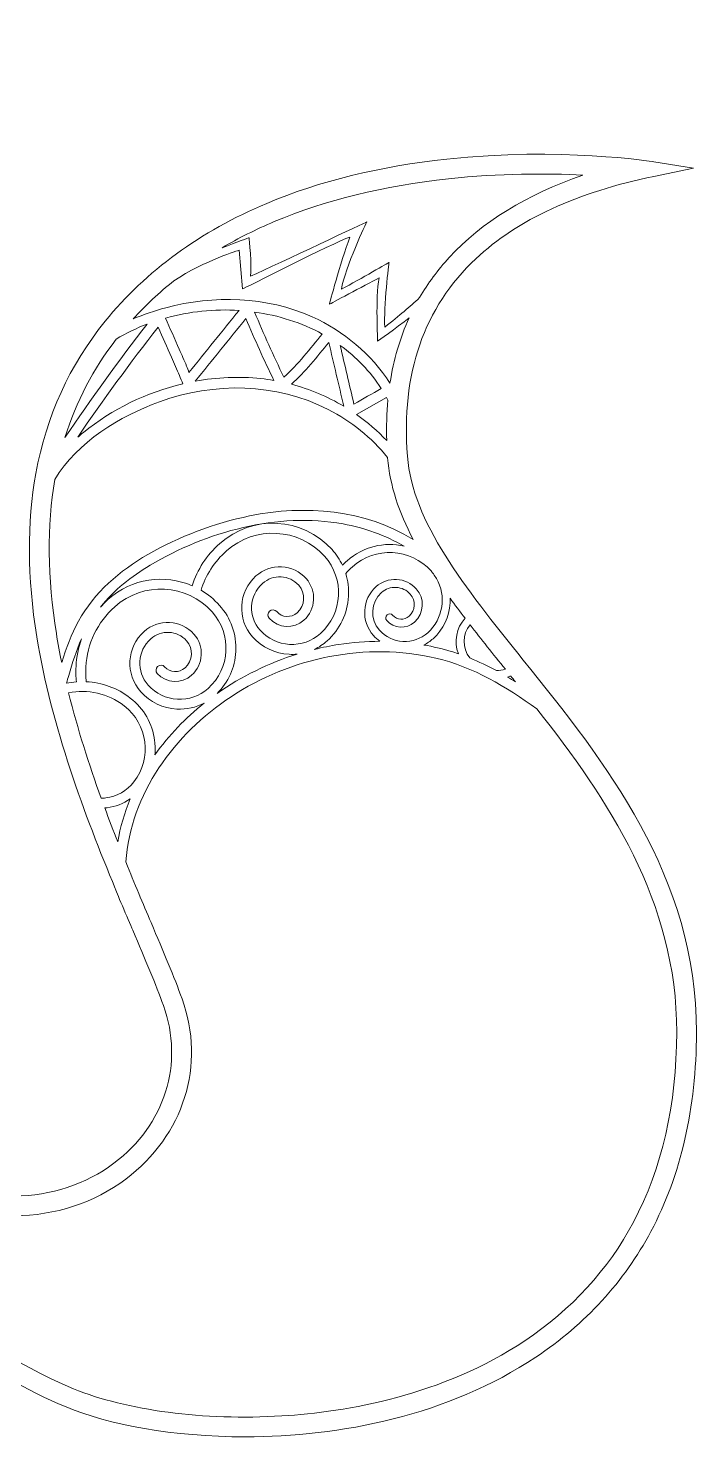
# Model space of a CAD drawing. Header units: millimetres. Extents: x -932 to 1965, y 102 to 615.
# Drawn here: x -136.5 to -1.3, y 102 to 386.9 of the extents above; entities that cross this region are included whole.
import ezdxf

# ---------------------------------------------------------------- set-up
doc = ezdxf.new("R2010")
doc.units = ezdxf.units.MM
doc.header["$MEASUREMENT"] = 0
doc.layers.add('Layer 3', color=7, linetype='Continuous')

msp = doc.modelspace()

# ---------------------------------------------------------------- linework, layer by layer
at = {"layer": 'Layer 3', "lineweight": 0}
for points, knots in [([(-36.4, 259.13), (-48.4, 274.08), (-58.77, 286.98), (-59.82, 300.35), (-61.13, 317.04), (-56.47, 330.49), (-45.98, 340.31), (-37.57, 348.19), (-25.46, 353.79), (-9.97, 356.96), (-9.97, 356.96), (-1.96, 358.59), (-1.96, 358.59), (-1.96, 358.59), (-10.03, 359.91), (-10.03, 359.91), (-10.22, 359.94), (-28.99, 362.92), (-51.86, 360.46), (-65.32, 359.02), (-77.56, 356), (-88.25, 351.5), (-101.68, 345.85), (-112.67, 337.82), (-120.93, 327.65), (-128.12, 318.79), (-132.84, 308.43), (-134.94, 296.87), (-136.74, 286.96), (-136.68, 275.85), (-134.74, 263.83), (-131.8, 245.6), (-124.97, 227.57), (-118.89, 212.93), (-118.87, 212.66), (-116.24, 206.62), (-115.33, 204.46), (-112.83, 198.58), (-110.68, 193.5), (-109.14, 189.24), (-104.93, 177.59), (-108.86, 165.07), (-119.16, 157.34), (-124.83, 153.09), (-131.96, 150.74), (-139.24, 150.73), (-139.24, 150.73), (-139.28, 150.73), (-139.28, 150.73), (-146.83, 150.73), (-154.48, 153.21), (-161.52, 157.9), (-152.81, 164.26), (-146.72, 172.18), (-143.33, 181.6), (-137.37, 198.16), (-139.76, 219.38), (-150.43, 244.66), (-159.11, 265.22), (-171.28, 283.75), (-177.83, 293.7), (-179.98, 296.98), (-181.57, 299.39), (-182.27, 300.7), (-182.21, 303.02), (-182.21, 305.42), (-182.25, 307.91), (-179.45, 306.36), (-176.87, 304.11), (-175.38, 300.84), (-175.38, 300.84), (-174.17, 298.17), (-174.17, 298.17), (-174.17, 298.17), (-172.71, 300.72), (-172.71, 300.72), (-172.56, 300.99), (-169.37, 306.71), (-171.46, 313.85), (-171.46, 313.85), (-162.58, 310.97), (-162.58, 310.97), (-162.58, 310.97), (-163.46, 313.75), (-163.46, 313.75), (-163.7, 314.5), (-168.59, 329.63), (-177.58, 337.05), (-177.58, 337.05), (-161.44, 336.63), (-161.44, 336.63), (-161.44, 336.63), (-162.84, 338.97), (-162.84, 338.97), (-163.02, 339.27), (-166.78, 345.42), (-177.08, 350.71), (-174.14, 351.19), (-171.74, 351.91), (-169.56, 353.18), (-169.56, 353.18), (-167.2, 354.56), (-167.2, 354.56), (-167.2, 354.56), (-177.9, 360.09), (-177.9, 360.09), (-173.87, 360.11), (-169.17, 360.53), (-166.96, 362.15), (-166.96, 362.15), (-164.22, 364.16), (-164.22, 364.16), (-164.22, 364.16), (-167.55, 364.83), (-167.55, 364.83), (-167.68, 364.85), (-177.34, 366.8), (-183.85, 369.14), (-161.93, 372.42), (-146.6, 377.17), (-146.44, 377.22), (-146.44, 377.22), (-141.65, 378.71), (-141.65, 378.71), (-141.65, 378.71), (-152.25, 381.74), (-152.25, 381.74), (-147.65, 383.83), (-142.81, 387.31), (-139.16, 390.23), (-139.06, 390.3), (-129.39, 398.15), (-129.04, 400.17), (-128.93, 400.8), (-129.21, 401.43), (-129.75, 401.76), (-130.74, 402.37), (-131.68, 401.67), (-132.5, 401.05), (-135.63, 398.7), (-145.97, 400.89), (-154.16, 403.47), (-151.15, 404.41), (-147.62, 406.06), (-145.66, 408.86), (-144.99, 409.82), (-144.25, 410.32), (-143.41, 410.4), (-141.84, 410.54), (-140.1, 409.19), (-139.56, 408.66), (-139.56, 408.66), (-134.6, 403.7), (-134.6, 403.7), (-134.6, 403.7), (-137.1, 410.25), (-137.1, 410.25), (-139.66, 416.98), (-143.62, 420.41), (-146.36, 422.07), (-134.16, 428.91), (-133.57, 442.11), (-133.55, 442.71), (-133.55, 442.71), (-133.5, 444.26), (-133.5, 444.26), (-133.5, 444.26), (-138.68, 444.26), (-138.68, 444.26), (-123.86, 456.31), (-120.54, 479.25), (-120.26, 481.42), (-106.05, 529.49), (-104.74, 541.47), (-107.28, 545.91), (-107.98, 547.14), (-109.04, 547.92), (-110.52, 548.28), (-123.37, 551.5), (-137.91, 544.21), (-147.85, 537.53), (-155.56, 532.35), (-161.77, 526.75), (-164.99, 523.56), (-164.91, 524.9), (-164.78, 526.5), (-164.63, 527.93), (-164.63, 527.93), (-163.93, 534.54), (-163.93, 534.54), (-163.93, 534.54), (-171.19, 522.68), (-171.19, 522.68), (-171.19, 522.68), (-177.22, 539.68), (-177.22, 539.68), (-177.22, 539.68), (-178.43, 534.86), (-178.43, 534.86), (-178.98, 532.66), (-179.7, 530.19), (-180.31, 528.38), (-185.93, 546.39), (-193.21, 550.45), (-193.53, 550.62), (-193.53, 550.62), (-195.64, 551.74), (-195.64, 551.74), (-195.64, 551.74), (-195.73, 549.35), (-195.73, 549.35), (-195.77, 548.47), (-196.08, 546.44), (-197.08, 545.04), (-201.88, 556.15), (-209.35, 561.18), (-209.68, 561.4), (-209.68, 561.4), (-210.96, 562.24), (-210.96, 562.24), (-210.96, 562.24), (-216.04, 554.19), (-216.04, 554.19), (-216.04, 554.19), (-221.67, 570.14), (-221.67, 570.14), (-221.67, 570.14), (-233.76, 559.5), (-233.76, 559.5), (-233.76, 559.5), (-235.45, 567.07), (-235.45, 567.07), (-235.45, 567.07), (-236.65, 567.07), (-236.65, 567.07), (-237.02, 567.07), (-245.18, 566.98), (-253.12, 559.43), (-252.88, 561.43), (-252.38, 564.26), (-251.83, 566.73), (-251.83, 566.73), (-251.45, 568.46), (-251.45, 568.46), (-251.45, 568.46), (-253.22, 568.55), (-253.22, 568.55), (-253.53, 568.57), (-260.49, 568.8), (-271.98, 560.03), (-273.51, 570.89), (-280.23, 608.41), (-290.76, 613.34), (-294.36, 615.02), (-298.38, 612.59), (-301.84, 609.99), (-302.49, 609.5), (-303.17, 608.94), (-303.85, 608.34), (-311.3, 601.73), (-319.71, 588.76), (-327.69, 575.73), (-339.94, 555.71), (-341.56, 529.21), (-341.72, 519.72), (-341.72, 519.72), (-349.21, 526.77), (-349.21, 526.77), (-349.21, 526.77), (-350.01, 524.68), (-350.01, 524.68), (-352.21, 518.9), (-351.94, 509.75), (-351.74, 503.07), (-351.68, 501.22), (-351.62, 499.21), (-351.65, 497.77), (-356.1, 501.61), (-364.76, 502.88), (-365.16, 502.94), (-365.16, 502.94), (-367.98, 503.34), (-367.98, 503.34), (-367.98, 503.34), (-366.72, 500.79), (-366.72, 500.79), (-366.7, 500.74), (-364.41, 496.04), (-364.41, 488.96), (-364.41, 486.06), (-363.43, 482.97), (-362.57, 480.25), (-361.74, 477.61), (-360.8, 474.62), (-361.52, 473.57), (-361.86, 473.07), (-362.78, 472.91), (-363.5, 472.87), (-370.65, 472.41), (-381.52, 482.24), (-381.63, 482.34), (-381.63, 482.34), (-384.25, 484.74), (-384.25, 484.74), (-384.25, 484.74), (-384.14, 481.18), (-384.14, 481.18), (-383.7, 467.6), (-379.11, 459.93), (-372.41, 451.96), (-374.14, 452.63), (-376.2, 453.55), (-378.02, 454.46), (-378.02, 454.46), (-382.12, 456.52), (-382.12, 456.52), (-382.12, 456.52), (-380.03, 452.44), (-380.03, 452.44), (-379.7, 451.79), (-371.76, 436.55), (-353.95, 418.74), (-353.44, 418.23), (-352.92, 417.72), (-352.4, 417.21), (-355.24, 416.99), (-359.74, 417.35), (-363.32, 421), (-363.32, 421), (-367.36, 425.12), (-367.36, 425.12), (-367.36, 425.12), (-365.84, 419.56), (-365.84, 419.56), (-365.73, 419.15), (-363.59, 411.56), (-358.23, 406.83), (-360.07, 406.76), (-362.01, 406.6), (-363.41, 406.24), (-363.41, 406.24), (-364.99, 405.83), (-364.99, 405.83), (-364.99, 405.83), (-364.45, 404.29), (-364.45, 404.29), (-364.32, 403.92), (-363.62, 402.34), (-360.51, 399.94), (-365.1, 399.71), (-371.6, 398.86), (-374.76, 396.04), (-376.44, 394.54), (-377.56, 393.36), (-378.46, 392.42), (-379.93, 390.86), (-380.54, 390.21), (-382.02, 389.84), (-382.02, 389.84), (-384.52, 389.22), (-384.52, 389.22), (-384.52, 389.22), (-382.73, 387.35), (-382.73, 387.35), (-382.57, 387.17), (-379.92, 384.48), (-375.17, 383.13), (-377.81, 381.74), (-380.28, 379.63), (-381.45, 376.46), (-381.45, 376.46), (-381.97, 375.06), (-381.97, 375.06), (-381.97, 375.06), (-380.58, 374.53), (-380.58, 374.53), (-380.29, 374.42), (-379.08, 373.98), (-377.48, 373.6), (-380.52, 371.81), (-383.7, 368.98), (-385.28, 364.61), (-388.1, 356.8), (-393.68, 356), (-393.9, 355.97), (-393.9, 355.97), (-401.29, 355.15), (-401.29, 355.15), (-401.29, 355.15), (-394.16, 353.04), (-394.16, 353.04), (-393.34, 352.8), (-388, 351.27), (-383.24, 351.03), (-386.07, 348.3), (-389.57, 343.94), (-390.76, 338.27), (-390.76, 338.27), (-391.18, 336.27), (-391.18, 336.27), (-391.18, 336.27), (-389.15, 336.46), (-389.15, 336.46), (-388.97, 336.48), (-385.48, 336.84), (-381.67, 338.85), (-382.48, 332.33), (-383.28, 317.9), (-376.14, 309.38), (-376.14, 309.38), (-374.2, 307.06), (-374.2, 307.06), (-374.2, 307.06), (-372.29, 315.46), (-372.29, 315.46), (-371.4, 312.91), (-370.16, 309.64), (-368.54, 306.09), (-373.3, 272.88), (-364.41, 241.4), (-356.55, 213.61), (-349.63, 189.11), (-343.65, 167.93), (-347.52, 149.8), (-352.04, 145.12), (-359.14, 136.68), (-358.34, 130.44), (-358.09, 128.47), (-357.03, 126.87), (-355.3, 125.83), (-352.26, 124), (-349.63, 124.01), (-347.68, 124.65), (-347.81, 122.06), (-347.44, 118.54), (-344.98, 116.36), (-342.3, 113.99), (-337.94, 113.88), (-332.03, 116.03), (-330.44, 114.78), (-326.43, 112.08), (-321.41, 112.08), (-320.75, 112.08), (-320.06, 112.13), (-319.36, 112.23), (-314.11, 113.02), (-309.49, 116.81), (-305.65, 123.49), (-301.15, 130.41), (-300.18, 137.67), (-300.72, 147.07), (-299.36, 147.07), (-298, 147), (-297.24, 146.95), (-297.29, 145.91), (-297.34, 144.87), (-297.37, 143.83), (-297.52, 139.66), (-297.53, 135.19), (-297.27, 130.89), (-297.28, 130.78), (-297.27, 130.69), (-297.26, 130.6), (-296.66, 120.96), (-294.69, 112.25), (-289.81, 109.97), (-286.9, 108.61), (-284.34, 107.93), (-282.15, 107.93), (-280.79, 107.93), (-279.58, 108.2), (-278.51, 108.73), (-277.24, 109.36), (-276.38, 110.31), (-275.84, 111.19), (-272.59, 109.85), (-264.68, 107.66), (-257.39, 114.05), (-255.26, 113.36), (-249.95, 112), (-246.53, 114.53), (-244.3, 116.16), (-243.35, 118.99), (-243.69, 122.93), (-244.26, 129.61), (-246.2, 132.65), (-247.61, 134.87), (-248.93, 136.93), (-249.65, 138.07), (-248.88, 141.32), (-248.82, 141.56), (-248.7, 141.96), (-248.47, 142.58), (-246.8, 142.52), (-244.8, 142.41), (-242.57, 142.29), (-241.71, 142.24), (-240.81, 142.19), (-239.89, 142.14), (-239.49, 140.27), (-238.47, 136.48), (-236.16, 132.43), (-232, 125.13), (-225.55, 120.44), (-217.5, 118.84), (-216.44, 117.62), (-213.34, 114.75), (-207.77, 114.75), (-205.62, 114.75), (-203.11, 115.17), (-200.21, 116.28), (-195.9, 114.8), (-189.83, 114.23), (-185.17, 119.72), (-183.66, 120.41), (-178.13, 123.33), (-177.33, 129.08), (-176.63, 134.16), (-179.86, 139.78), (-186.94, 145.81), (-186.77, 145.86), (-186.59, 145.91), (-186.41, 145.96), (-183.93, 146.73), (-181.56, 147.55), (-179.28, 148.44), (-177.65, 146.22), (-173.19, 140.46), (-166.24, 133.62), (-158.19, 125.68), (-145.16, 114.81), (-128.84, 108.05), (-120.27, 104.49), (-107.21, 102.01), (-92.62, 102.01), (-73.42, 102.01), (-51.59, 106.31), (-33.86, 118.13), (-23.86, 124.8), (-16.03, 133.35), (-10.59, 143.55), (-4.5, 154.97), (-1.4, 168.52), (-1.37, 183.83), (-1.31, 215.45), (-19.95, 238.66), (-36.4, 259.13)], [0, 0, 0, 0, 1, 1, 1, 2, 2, 2, 3, 3, 3, 4, 4, 4, 5, 5, 5, 6, 6, 6, 7, 7, 7, 8, 8, 8, 9, 9, 9, 10, 10, 10, 11, 11, 11, 12, 12, 12, 13, 13, 13, 14, 14, 14, 15, 15, 15, 16, 16, 16, 17, 17, 17, 18, 18, 18, 19, 19, 19, 20, 20, 20, 21, 21, 21, 22, 22, 22, 23, 23, 23, 24, 24, 24, 25, 25, 25, 26, 26, 26, 27, 27, 27, 28, 28, 28, 29, 29, 29, 30, 30, 30, 31, 31, 31, 32, 32, 32, 33, 33, 33, 34, 34, 34, 35, 35, 35, 36, 36, 36, 37, 37, 37, 38, 38, 38, 39, 39, 39, 40, 40, 40, 41, 41, 41, 42, 42, 42, 43, 43, 43, 44, 44, 44, 45, 45, 45, 46, 46, 46, 47, 47, 47, 48, 48, 48, 49, 49, 49, 50, 50, 50, 51, 51, 51, 52, 52, 52, 53, 53, 53, 54, 54, 54, 55, 55, 55, 56, 56, 56, 57, 57, 57, 58, 58, 58, 59, 59, 59, 60, 60, 60, 61, 61, 61, 62, 62, 62, 63, 63, 63, 64, 64, 64, 65, 65, 65, 66, 66, 66, 67, 67, 67, 68, 68, 68, 69, 69, 69, 70, 70, 70, 71, 71, 71, 72, 72, 72, 73, 73, 73, 74, 74, 74, 75, 75, 75, 76, 76, 76, 77, 77, 77, 78, 78, 78, 79, 79, 79, 80, 80, 80, 81, 81, 81, 82, 82, 82, 83, 83, 83, 84, 84, 84, 85, 85, 85, 86, 86, 86, 87, 87, 87, 88, 88, 88, 89, 89, 89, 90, 90, 90, 91, 91, 91, 92, 92, 92, 93, 93, 93, 94, 94, 94, 95, 95, 95, 96, 96, 96, 97, 97, 97, 98, 98, 98, 99, 99, 99, 100, 100, 100, 101, 101, 101, 102, 102, 102, 103, 103, 103, 104, 104, 104, 105, 105, 105, 106, 106, 106, 107, 107, 107, 108, 108, 108, 109, 109, 109, 110, 110, 110, 111, 111, 111, 112, 112, 112, 113, 113, 113, 114, 114, 114, 115, 115, 115, 116, 116, 116, 117, 117, 117, 118, 118, 118, 119, 119, 119, 120, 120, 120, 121, 121, 121, 122, 122, 122, 123, 123, 123, 124, 124, 124, 125, 125, 125, 126, 126, 126, 127, 127, 127, 128, 128, 128, 129, 129, 129, 130, 130, 130, 131, 131, 131, 132, 132, 132, 133, 133, 133, 134, 134, 134, 135, 135, 135, 136, 136, 136, 137, 137, 137, 138, 138, 138, 139, 139, 139, 140, 140, 140, 141, 141, 141, 142, 142, 142, 143, 143, 143, 144, 144, 144, 145, 145, 145, 146, 146, 146, 147, 147, 147, 148, 148, 148, 149, 149, 149, 150, 150, 150, 151, 151, 151, 152, 152, 152, 153, 153, 153, 154, 154, 154, 155, 155, 155, 156, 156, 156, 157, 157, 157, 158, 158, 158, 159, 159, 159, 160, 160, 160, 161, 161, 161, 162, 162, 162, 163, 163, 163, 164, 164, 164, 165, 165, 165, 166, 166, 166, 167, 167, 167, 168, 168, 168, 169, 169, 169, 170, 170, 170, 171, 171, 171, 172, 172, 172, 173, 173, 173, 174, 174, 174, 175, 175, 175, 176, 176, 176, 177, 177, 177, 178, 178, 178, 179, 179, 179, 180, 180, 180, 181, 181, 181, 182, 182, 182, 182]), ([(-86.74, 347.8), (-76.42, 352.15), (-64.57, 355.07), (-51.51, 356.48), (-41.11, 357.6), (-31.59, 357.57), (-24.32, 357.21), (-35.71, 353.29), (-44.79, 347.69), (-51.36, 340.55), (-53.67, 338.03), (-55.67, 335.33), (-57.35, 332.44), (-59.37, 330.54), (-61.37, 328.9), (-64.4, 326.45), (-64.65, 330.45), (-63.54, 339.55), (-63.54, 339.55), (-63.54, 339.55), (-69.26, 336.22), (-73.15, 334.14), (-72.46, 338.43), (-68.04, 347.75), (-68.04, 347.75), (-68.04, 347.75), (-85.64, 339.41), (-91.52, 336.77), (-91.29, 338.58), (-91.8, 344.55), (-91.8, 344.55), (-91.8, 344.55), (-94.39, 343.66), (-97.28, 342.53), (-93.97, 344.47), (-90.45, 346.23), (-86.74, 347.8)], [0, 0, 0, 0, 1, 1, 1, 2, 2, 2, 3, 3, 3, 4, 4, 4, 5, 5, 5, 6, 6, 6, 7, 7, 7, 8, 8, 8, 9, 9, 9, 10, 10, 10, 11, 11, 11, 12, 12, 12, 12]), ([(-107.06, 335.81), (-100.64, 340.05), (-93.86, 342.01), (-93.86, 342.01), (-93.86, 342.01), (-93.13, 334.18), (-93.13, 334.18), (-93.13, 334.18), (-74.76, 343.54), (-71.45, 344.66), (-73.41, 339.49), (-75.57, 331.11), (-75.57, 331.11), (-75.57, 331.11), (-68.52, 334.83), (-65.56, 336.46), (-66.27, 332.23), (-65.84, 323.65), (-65.84, 323.65), (-65.84, 323.65), (-62.15, 326.23), (-59.46, 328.36), (-61.32, 324.27), (-62.62, 319.86), (-63.34, 315.13), (-67.14, 321), (-72.65, 325.65), (-79.07, 328.54), (-88.32, 332.72), (-98.95, 332.99), (-108.67, 330.38), (-110.91, 329.78), (-113.12, 329.03), (-115.25, 328.11), (-112.75, 330.86), (-110.01, 333.43), (-107.06, 335.81)], [0, 0, 0, 0, 1, 1, 1, 2, 2, 2, 3, 3, 3, 4, 4, 4, 5, 5, 5, 6, 6, 6, 7, 7, 7, 8, 8, 8, 9, 9, 9, 10, 10, 10, 11, 11, 11, 12, 12, 12, 12]), ([(-105.95, 321.99), (-106.87, 324.09), (-107.8, 326.2), (-108.72, 328.3), (-103.91, 329.65), (-98.84, 330.16), (-93.86, 329.84), (-97.24, 325.66), (-100.61, 321.48), (-103.98, 317.3), (-104.14, 317.77), (-104.29, 318.24), (-104.45, 318.59), (-104.95, 319.72), (-105.45, 320.86), (-105.95, 321.99)], [0, 0, 0, 0, 1, 1, 1, 2, 2, 2, 3, 3, 3, 4, 4, 4, 5, 5, 5, 5]), ([(-92.46, 328.21), (-90.7, 323.98), (-88.82, 319.81), (-86.82, 315.69), (-87.69, 315.84), (-88.56, 315.97), (-89.44, 316.06), (-93.84, 316.53), (-98.31, 316.32), (-102.7, 315.52), (-99.28, 319.75), (-95.87, 323.98), (-92.46, 328.21)], [0, 0, 0, 0, 1, 1, 1, 2, 2, 2, 3, 3, 3, 4, 4, 4, 4]), ([(-90.72, 329.51), (-85.89, 328.85), (-81.22, 327.37), (-77.03, 325.07), (-79.5, 322.15), (-81.9, 318.86), (-84.81, 316.37), (-86.91, 320.69), (-88.88, 325.07), (-90.72, 329.51)], [0, 0, 0, 0, 1, 1, 1, 2, 2, 2, 3, 3, 3, 3]), ([(-118.68, 324.04), (-116.68, 325.24), (-114.58, 326.26), (-112.4, 327.09), (-118.22, 319.63), (-123.77, 311.97), (-129.05, 304.12), (-126.79, 311.4), (-123.31, 318.07), (-118.68, 324.04)], [0, 0, 0, 0, 1, 1, 1, 2, 2, 2, 3, 3, 3, 3]), ([(-105.2, 315), (-112.55, 313.27), (-119.54, 309.88), (-125.33, 305.16), (-125.72, 304.84), (-126.1, 304.52), (-126.48, 304.19), (-121.32, 311.79), (-115.89, 319.22), (-110.21, 326.45), (-109.32, 324.43), (-108.43, 322.4), (-107.54, 320.37), (-106.99, 319.14), (-106.45, 317.9), (-105.91, 316.66), (-105.67, 316.12), (-105.46, 315.55), (-105.2, 315)], [0, 0, 0, 0, 1, 1, 1, 2, 2, 2, 3, 3, 3, 4, 4, 4, 5, 5, 5, 6, 6, 6, 6]), ([(-75.7, 323.36), (-74.7, 319.06), (-73.7, 314.77), (-72.69, 310.47), (-75.99, 312.43), (-79.56, 313.93), (-83.27, 314.91), (-80.47, 317.39), (-78.11, 320.49), (-75.7, 323.36)], [0, 0, 0, 0, 1, 1, 1, 2, 2, 2, 3, 3, 3, 3]), ([(-73.41, 322.78), (-70.17, 320.44), (-67.34, 317.53), (-65.11, 314.04), (-66.95, 313), (-68.79, 311.95), (-70.63, 310.91), (-71.56, 314.87), (-72.48, 318.82), (-73.41, 322.78)], [0, 0, 0, 0, 1, 1, 1, 2, 2, 2, 3, 3, 3, 3]), ([(-130.79, 264.47), (-132.62, 275.83), (-132.72, 286.32), (-131.09, 295.66), (-126.56, 303.23), (-117.94, 308.47), (-109.94, 311.37), (-98.84, 315.38), (-86.42, 315.24), (-75.82, 309.81), (-71.17, 307.42), (-67.07, 304.13), (-63.81, 300.08), (-63.81, 300.06), (-63.81, 300.05), (-63.81, 300.03), (-63.37, 294.41), (-61.5, 288.98), (-58.67, 283.53), (-68.37, 289.51), (-80.53, 290.59), (-91.71, 288.28), (-98.88, 286.79), (-105.94, 284.13), (-112.3, 280.48), (-117.98, 277.21), (-123.13, 272.81), (-126.31, 266.99), (-127.75, 264.35), (-128.81, 261.5), (-129.71, 258.61), (-130.11, 260.56), (-130.48, 262.52), (-130.79, 264.47)], [0, 0, 0, 0, 1, 1, 1, 2, 2, 2, 3, 3, 3, 4, 4, 4, 5, 5, 5, 6, 6, 6, 7, 7, 7, 8, 8, 8, 9, 9, 9, 10, 10, 10, 11, 11, 11, 11]), ([(-64, 303.51), (-65.84, 305.48), (-67.89, 307.25), (-70.1, 308.79), (-70.1, 308.79), (-64.03, 312.22), (-64.03, 312.22), (-63.94, 312.06), (-63.85, 311.89), (-63.77, 311.72), (-64.01, 309.07), (-64.09, 306.34), (-64, 303.51)], [0, 0, 0, 0, 1, 1, 1, 2, 2, 2, 3, 3, 3, 4, 4, 4, 4]), ([(-121.86, 269.85), (-119.12, 273.27), (-115.61, 276.05), (-111.83, 278.3), (-100.46, 285.08), (-86.03, 289.08), (-72.83, 286.66), (-68.48, 285.86), (-64.29, 284.37), (-60.5, 282.16), (-64.45, 283.07), (-68.77, 282.12), (-72.01, 279.21), (-72.34, 278.92), (-72.65, 278.61), (-72.95, 278.29), (-73.49, 279.43), (-74.19, 280.49), (-75.05, 281.46), (-80.98, 288.06), (-91.17, 288.62), (-97.77, 282.69), (-100.39, 280.35), (-102.29, 277.42), (-103.36, 274.17), (-108.89, 276.55), (-115.54, 275.68), (-120.31, 271.41), (-120.86, 270.92), (-121.37, 270.39), (-121.86, 269.85)], [0, 0, 0, 0, 1, 1, 1, 2, 2, 2, 3, 3, 3, 4, 4, 4, 5, 5, 5, 6, 6, 6, 7, 7, 7, 8, 8, 8, 9, 9, 9, 10, 10, 10, 10]), ([(-87.76, 267.57), (-85.93, 265.53), (-82.79, 265.36), (-80.75, 267.19), (-78.31, 269.38), (-78.1, 273.15), (-80.29, 275.59), (-81.57, 277.02), (-83.33, 277.86), (-85.25, 277.97), (-87.17, 278.07), (-89.01, 277.42), (-90.44, 276.14), (-94.02, 272.93), (-94.32, 267.4), (-91.11, 263.82), (-89.21, 261.7), (-86.6, 260.44), (-83.75, 260.29), (-83.19, 260.26), (-82.63, 260.27), (-82.08, 260.33), (-87.85, 258.53), (-93.35, 255.84), (-98.29, 252.37), (-96.02, 254.63), (-94.68, 257.61), (-94.51, 260.83), (-94.32, 264.28), (-95.49, 267.61), (-97.8, 270.18), (-98.91, 271.42), (-100.18, 272.45), (-101.54, 273.25), (-100.59, 276.28), (-98.85, 279.02), (-96.42, 281.19), (-90.65, 286.37), (-81.74, 285.88), (-76.56, 280.11), (-72.49, 275.57), (-72.87, 268.57), (-77.41, 264.5), (-79.12, 262.96), (-81.34, 262.18), (-83.64, 262.3), (-85.95, 262.43), (-88.07, 263.45), (-89.61, 265.16), (-92.08, 267.92), (-91.85, 272.17), (-89.09, 274.64), (-88.06, 275.56), (-86.74, 276.03), (-85.36, 275.95), (-83.98, 275.88), (-82.72, 275.27), (-81.8, 274.24), (-80.35, 272.63), (-80.48, 270.14), (-82.1, 268.69), (-83.31, 267.61), (-85.17, 267.71), (-86.25, 268.92), (-86.63, 269.33), (-87.26, 269.37), (-87.68, 268.99), (-88.09, 268.62), (-88.13, 267.98), (-87.76, 267.57)], [0, 0, 0, 0, 1, 1, 1, 2, 2, 2, 3, 3, 3, 4, 4, 4, 5, 5, 5, 6, 6, 6, 7, 7, 7, 8, 8, 8, 9, 9, 9, 10, 10, 10, 11, 11, 11, 12, 12, 12, 13, 13, 13, 14, 14, 14, 15, 15, 15, 16, 16, 16, 17, 17, 17, 18, 18, 18, 19, 19, 19, 20, 20, 20, 21, 21, 21, 22, 22, 22, 23, 23, 23, 23]), ([(-55.04, 277.14), (-54.86, 276.95), (-54.7, 276.75), (-54.55, 276.54), (-54.35, 276.24), (-54.15, 275.93), (-53.94, 275.63), (-51.92, 272.09), (-52.56, 267.48), (-55.72, 264.65), (-57.09, 263.42), (-58.86, 262.79), (-60.71, 262.89), (-62.55, 263), (-64.25, 263.81), (-65.48, 265.18), (-67.46, 267.39), (-67.27, 270.79), (-65.07, 272.77), (-64.25, 273.5), (-63.19, 273.88), (-62.08, 273.82), (-60.98, 273.76), (-59.97, 273.27), (-59.23, 272.45), (-58.07, 271.16), (-58.18, 269.16), (-59.47, 268.01), (-60.44, 267.14), (-61.93, 267.22), (-62.8, 268.19), (-63.1, 268.52), (-63.61, 268.55), (-63.94, 268.25), (-64.27, 267.95), (-64.3, 267.44), (-64, 267.11), (-62.54, 265.48), (-60.02, 265.34), (-58.39, 266.8), (-56.44, 268.56), (-56.27, 271.57), (-58.03, 273.53), (-59.05, 274.67), (-60.46, 275.35), (-62, 275.43), (-63.53, 275.51), (-65, 274.99), (-66.15, 273.97), (-69.01, 271.4), (-69.26, 266.97), (-66.68, 264.1), (-66.28, 263.66), (-65.84, 263.26), (-65.37, 262.92), (-68.16, 262.91), (-70.94, 262.7), (-73.69, 262.27), (-75.35, 262.02), (-77, 261.68), (-78.64, 261.28), (-77.71, 261.72), (-76.84, 262.29), (-76.06, 263), (-73.46, 265.33), (-71.92, 268.53), (-71.73, 272.02), (-71.65, 273.59), (-71.84, 275.14), (-72.3, 276.6), (-71.88, 277.1), (-71.43, 277.57), (-70.94, 278.01), (-66.31, 282.15), (-59.18, 281.76), (-55.04, 277.14)], [0, 0, 0, 0, 1, 1, 1, 2, 2, 2, 3, 3, 3, 4, 4, 4, 5, 5, 5, 6, 6, 6, 7, 7, 7, 8, 8, 8, 9, 9, 9, 10, 10, 10, 11, 11, 11, 12, 12, 12, 13, 13, 13, 14, 14, 14, 15, 15, 15, 16, 16, 16, 17, 17, 17, 18, 18, 18, 19, 19, 19, 20, 20, 20, 21, 21, 21, 22, 22, 22, 23, 23, 23, 24, 24, 24, 25, 25, 25, 25]), ([(-110.39, 256.42), (-108.58, 254.4), (-105.46, 254.23), (-103.44, 256.04), (-101.02, 258.21), (-100.82, 261.95), (-102.99, 264.37), (-104.26, 265.79), (-106.01, 266.62), (-107.91, 266.73), (-109.8, 266.83), (-111.63, 266.19), (-113.05, 264.92), (-116.6, 261.73), (-116.9, 256.25), (-113.71, 252.7), (-111.83, 250.6), (-109.24, 249.36), (-106.42, 249.21), (-104.47, 249.1), (-102.58, 249.52), (-100.9, 250.42), (-104.68, 247.41), (-108.06, 243.91), (-110.87, 239.98), (-110.79, 240.92), (-110.8, 241.87), (-110.92, 242.83), (-111.36, 246.26), (-113.1, 249.32), (-115.84, 251.44), (-118.5, 253.5), (-121.61, 254.58), (-124.74, 254.74), (-124.85, 255.72), (-124.88, 256.72), (-124.83, 257.72), (-124.57, 262.43), (-122.49, 266.77), (-118.98, 269.92), (-113.25, 275.05), (-104.42, 274.57), (-99.29, 268.85), (-95.26, 264.35), (-95.63, 257.41), (-100.13, 253.38), (-101.83, 251.85), (-104.03, 251.08), (-106.31, 251.2), (-108.6, 251.33), (-110.69, 252.33), (-112.22, 254.04), (-114.67, 256.77), (-114.44, 260.98), (-111.71, 263.43), (-110.69, 264.34), (-109.38, 264.8), (-108.01, 264.73), (-106.65, 264.66), (-105.39, 264.05), (-104.48, 263.03), (-103.05, 261.43), (-103.18, 258.97), (-104.78, 257.53), (-105.98, 256.46), (-107.83, 256.56), (-108.9, 257.76), (-109.27, 258.17), (-109.9, 258.2), (-110.31, 257.83), (-110.72, 257.46), (-110.76, 256.83), (-110.39, 256.42)], [0, 0, 0, 0, 1, 1, 1, 2, 2, 2, 3, 3, 3, 4, 4, 4, 5, 5, 5, 6, 6, 6, 7, 7, 7, 8, 8, 8, 9, 9, 9, 10, 10, 10, 11, 11, 11, 12, 12, 12, 13, 13, 13, 14, 14, 14, 15, 15, 15, 16, 16, 16, 17, 17, 17, 18, 18, 18, 19, 19, 19, 20, 20, 20, 21, 21, 21, 22, 22, 22, 23, 23, 23, 24, 24, 24, 24]), ([(-51.17, 271.64), (-50.2, 270.29), (-49.2, 268.94), (-48.16, 267.58), (-49.96, 265.6), (-50.43, 262.82), (-49.52, 260.41), (-50, 260.57), (-50.49, 260.73), (-50.98, 260.87), (-52.79, 261.42), (-54.64, 261.85), (-56.51, 262.17), (-55.84, 262.51), (-55.21, 262.93), (-54.64, 263.45), (-52.56, 265.31), (-51.33, 267.88), (-51.18, 270.67), (-51.16, 270.99), (-51.16, 271.32), (-51.17, 271.64)], [0, 0, 0, 0, 1, 1, 1, 2, 2, 2, 3, 3, 3, 4, 4, 4, 5, 5, 5, 6, 6, 6, 7, 7, 7, 7]), ([(-40.02, 257.25), (-40.61, 257.09), (-41.22, 257), (-41.84, 257), (-43.58, 257.94), (-45.36, 258.8), (-47.21, 259.55), (-48.78, 261.53), (-48.73, 264.34), (-47.16, 266.27), (-44.89, 263.33), (-42.49, 260.33), (-40.02, 257.25)], [0, 0, 0, 0, 1, 1, 1, 2, 2, 2, 3, 3, 3, 4, 4, 4, 4]), ([(-14.12, 145.43), (-19.24, 135.82), (-26.63, 127.76), (-36.08, 121.46), (-52.74, 110.35), (-72, 107.05), (-85.21, 106.24), (-100.93, 105.28), (-116.67, 107.33), (-127.31, 111.74), (-151.91, 121.93), (-169.09, 141.86), (-174.82, 149.19), (-170.99, 150.89), (-167.42, 152.8), (-164.18, 154.87), (-156.36, 149.54), (-147.76, 146.73), (-139.28, 146.73), (-139.28, 146.73), (-139.23, 146.73), (-139.23, 146.73), (-131.1, 146.74), (-123.12, 149.37), (-116.76, 154.14), (-105.02, 162.95), (-100.56, 177.26), (-105.38, 190.6), (-106.95, 194.97), (-109.13, 200.09), (-111.65, 206.03), (-113.25, 209.8), (-114.99, 213.91), (-116.76, 218.28), (-115.75, 232.04), (-106.96, 244.13), (-95.48, 251.71), (-83.47, 259.63), (-68.13, 262.83), (-54.05, 259.51), (-46.4, 257.7), (-39.91, 253.71), (-33.62, 249.23), (-19.34, 231.06), (-5.32, 210.38), (-5.37, 183.84), (-5.4, 169.19), (-8.34, 156.27), (-14.12, 145.43)], [0, 0, 0, 0, 1, 1, 1, 2, 2, 2, 3, 3, 3, 4, 4, 4, 5, 5, 5, 6, 6, 6, 7, 7, 7, 8, 8, 8, 9, 9, 9, 10, 10, 10, 11, 11, 11, 12, 12, 12, 13, 13, 13, 14, 14, 14, 15, 15, 15, 16, 16, 16, 16]), ([(-128.3, 255.99), (-127.56, 258.5), (-126.75, 261.01), (-125.7, 263.42), (-126.33, 261.64), (-126.72, 259.76), (-126.82, 257.83), (-126.88, 256.78), (-126.85, 255.74), (-126.75, 254.72), (-127.41, 254.67), (-128.08, 254.58), (-128.74, 254.45), (-128.6, 254.97), (-128.45, 255.49), (-128.3, 255.99)], [0, 0, 0, 0, 1, 1, 1, 2, 2, 2, 3, 3, 3, 4, 4, 4, 5, 5, 5, 5]), ([(-38.93, 255.9), (-38.62, 255.51), (-38.3, 255.11), (-37.99, 254.72), (-38.51, 255.05), (-39.03, 255.38), (-39.56, 255.69), (-39.35, 255.75), (-39.14, 255.82), (-38.93, 255.9)], [0, 0, 0, 0, 1, 1, 1, 2, 2, 2, 3, 3, 3, 3]), ([(-128.32, 252.49), (-124.5, 253.25), (-120.38, 252.42), (-117.06, 249.86), (-112.29, 246.16), (-111.41, 239.27), (-115.11, 234.49), (-116.51, 232.68), (-118.53, 231.53), (-120.8, 231.24), (-121.11, 231.2), (-121.42, 231.18), (-121.73, 231.17), (-124.2, 237.99), (-126.5, 245.17), (-128.32, 252.49)], [0, 0, 0, 0, 1, 1, 1, 2, 2, 2, 3, 3, 3, 4, 4, 4, 5, 5, 5, 5]), ([(-121.01, 229.21), (-120.86, 229.22), (-120.7, 229.23), (-120.55, 229.25), (-118.83, 229.47), (-117.23, 230.09), (-115.85, 231.05), (-117.01, 228.25), (-117.87, 225.33), (-118.39, 222.35), (-119.27, 224.58), (-120.15, 226.87), (-121.01, 229.21)], [0, 0, 0, 0, 1, 1, 1, 2, 2, 2, 3, 3, 3, 4, 4, 4, 4])]:
    msp.add_open_spline(points, degree=3, knots=knots, dxfattribs=at)

doc.saveas('drawing.dxf')
